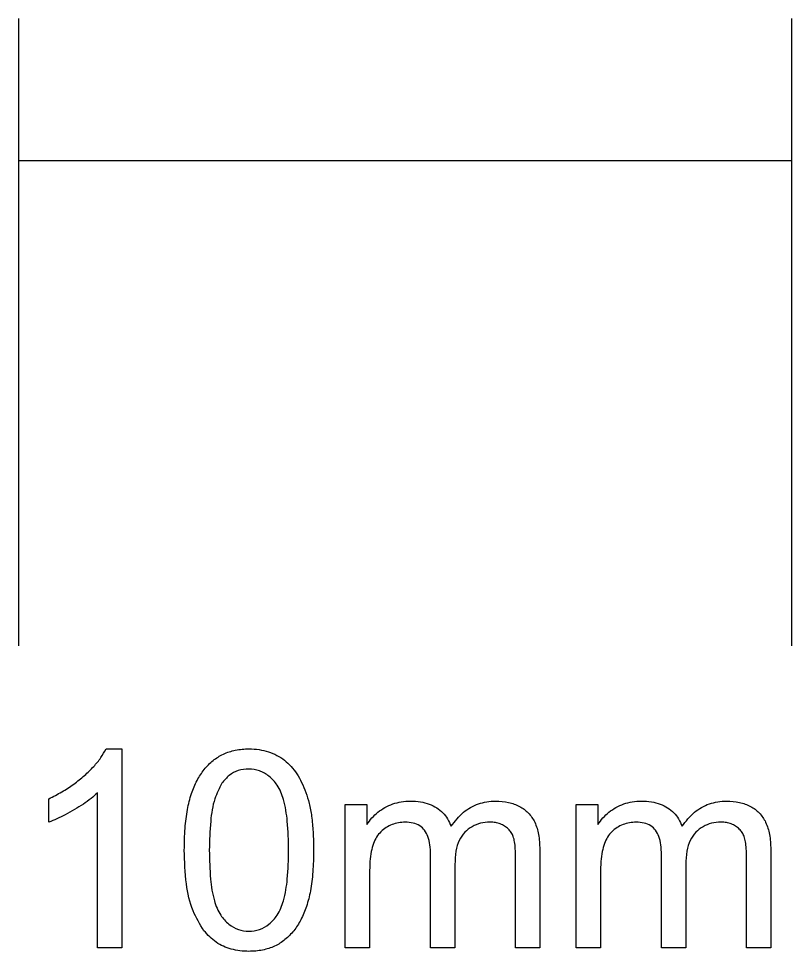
# Model space of a CAD drawing. Extents: x 23 to 811, y 43 to 575.
# Drawn here: x 64.19 to 90.97, y 230.19 to 262.53 of the extents above; entities that cross this region are included whole.
import ezdxf

# ---------------------------------------------------------------- set-up
doc = ezdxf.new("R2010")
doc.units = 0
doc.layers.add('Layer_1', color=7, linetype='CONTINUOUS')

msp = doc.modelspace()

# ---------------------------------------------------------------- linework, layer by layer
at = {"layer": 'Layer_1', "color": 7}
for points in [[(67.220854, 237.210904), (67.764603, 237.210904), (67.764603, 230.310904)], [(65.233354, 234.67028), (65.233354, 235.485904)], [(67.764603, 230.310904), (66.920854, 230.310904), (66.920854, 235.687464)], [(75.508354, 230.310904), (75.508354, 235.289024), (76.263041, 235.289024), (76.263041, 234.590592)], [(83.514603, 230.310904), (83.514603, 235.289024), (84.269291, 235.289024), (84.269291, 234.590592)], [(69.930229, 233.699968), (69.930229, 233.699968)], [(70.797416, 233.699968), (70.797416, 233.699968)], [(79.309916, 233.203088), (79.309916, 230.310904), (78.466166, 230.310904), (78.466166, 233.54528)], [(82.253666, 233.728088), (82.253666, 230.310904), (81.414603, 230.310904), (81.414603, 233.44684)], [(87.316166, 233.203088), (87.316166, 230.310904), (86.472416, 230.310904), (86.472416, 233.54528)], [(90.259918, 233.728088), (90.259918, 230.310904), (89.420854, 230.310904), (89.420854, 233.44684)], [(76.352103, 232.893712), (76.352103, 230.310904), (75.508354, 230.310904)], [(84.358354, 232.893712), (84.358354, 230.310904), (83.514603, 230.310904)]]:
    msp.add_lwpolyline(points, dxfattribs=at)
for points, knots in [([(64.188039, 262.527528), (64.188039, 257.426402), (64.188039, 250.445915), (64.188039, 243.196947), (64.188039, 241.049104), (64.188039, 240.780624)], [0, 0, 0, 0, 15.303377, 20.941463, 21.746904, 21.746904, 21.746904, 21.746904]), ([(90.973686, 262.527528), (90.973686, 257.426402), (90.973686, 250.445915), (90.973686, 243.196947), (90.973686, 241.049104), (90.973686, 240.780624)], [0, 0, 0, 0, 15.303377, 20.941463, 21.746904, 21.746904, 21.746904, 21.746904]), ([(64.188039, 257.615344), (70.471092, 257.615344), (79.068954, 257.615344), (87.997503, 257.615344), (90.642999, 257.615344), (90.973686, 257.615344)], [0, 0, 0, 0, 18.849159, 25.793585, 26.785646, 26.785646, 26.785646, 26.785646]), ([(65.233354, 235.485904), (65.385685, 235.562134), (65.684876, 235.711856), (66.098844, 235.983185), (66.467943, 236.279369), (66.782547, 236.587524), (67.040902, 236.89202), (67.163322, 237.108956), (67.220854, 237.210904)], [0, 0, 0, 0, 0.510667, 1.002991, 1.481605, 1.927983, 2.323319, 2.673826, 2.673826, 2.673826, 2.673826]), ([(69.930229, 233.699968), (69.934803, 233.953436), (69.943345, 234.42672), (70.024239, 235.084846), (70.160571, 235.644192), (70.356517, 236.113371), (70.606666, 236.50393), (70.913317, 236.819087), (71.280818, 237.050504), (71.708592, 237.185084), (72.13118, 237.221037), (72.51817, 237.196127), (72.846524, 237.122521), (73.143906, 236.997498), (73.409152, 236.824792), (73.642106, 236.607345), (73.840442, 236.344927), (74.008255, 236.041387), (74.149608, 235.698219), (74.269238, 235.30742), (74.354772, 234.84811), (74.402179, 234.304581), (74.417768, 233.659971), (74.396719, 232.977743), (74.318544, 232.322851), (74.183133, 231.764864), (73.988814, 231.295542), (73.739337, 230.904251), (73.433059, 230.587769), (73.064988, 230.354879), (72.635393, 230.219674), (72.122817, 230.175771), (71.565324, 230.2395), (71.008743, 230.480575), (70.743564, 230.763582), (70.609916, 230.906216)], [0, 0, 0, 0, 0.760143, 1.419368, 1.984972, 2.482059, 2.937767, 3.368486, 3.790826, 4.22689, 4.700629, 5.055138, 5.386982, 5.705232, 6.017707, 6.331681, 6.656383, 7.00033, 7.36944, 7.767988, 8.224333, 8.768189, 9.403051, 10.157988, 10.814017, 11.378287, 11.875111, 12.331048, 12.762508, 13.185987, 13.623778, 14.10013, 14.720309, 15.292264, 15.873428, 15.873428, 15.873428, 15.873428]), ([(70.797416, 233.699968), (70.804053, 233.365396), (70.815732, 232.77662), (70.928712, 232.011472), (71.146196, 231.466588), (71.453568, 231.13104), (71.794584, 230.92761), (72.170864, 230.867435), (72.547291, 230.927811), (72.888366, 231.132224), (73.195254, 231.469008), (73.413172, 232.0141), (73.523621, 232.778439), (73.556028, 233.701519), (73.523652, 234.625152), (73.413504, 235.391036), (73.195719, 235.936108), (72.886503, 236.270773), (72.542028, 236.473199), (72.165012, 236.53076), (71.799565, 236.479105), (71.467447, 236.307119), (71.313175, 236.118087), (71.233354, 236.02028)], [0, 0, 0, 0, 1.003312, 1.765615, 2.311179, 2.732916, 3.108412, 3.480582, 3.852792, 4.228678, 4.651379, 5.197654, 5.959186, 6.96016, 7.965805, 8.728879, 9.273733, 9.69521, 10.073035, 10.450295, 10.815869, 11.166053, 11.541504, 11.541504, 11.541504, 11.541504]), ([(71.233354, 236.02028), (71.143811, 235.844321), (70.934645, 235.433292), (70.82206, 234.634037), (70.806286, 234.036162), (70.797416, 233.699968)], [0, 0, 0, 0, 0.589074, 1.376042, 2.387094, 2.387094, 2.387094, 2.387094]), ([(66.920854, 235.687464), (66.847212, 235.621533), (66.69171, 235.482313), (66.422401, 235.290531), (66.123114, 235.103512), (65.814625, 234.93184), (65.519131, 234.783738), (65.325129, 234.706716), (65.233354, 234.67028)], [0, 0, 0, 0, 0.296335, 0.625746, 0.990118, 1.354783, 1.684612, 1.980724, 1.980724, 1.980724, 1.980724]), ([(76.263041, 234.590592), (76.318297, 234.668698), (76.428686, 234.824738), (76.641817, 235.021646), (76.883865, 235.186991), (77.156688, 235.312187), (77.457026, 235.38655), (77.781526, 235.409212), (78.108545, 235.387089), (78.417419, 235.312532), (78.681622, 235.183345), (78.8983, 235.006312), (79.071587, 234.787508), (79.142527, 234.616681), (79.178666, 234.529656)], [0, 0, 0, 0, 0.286358, 0.572083, 0.864757, 1.162972, 1.467468, 1.787698, 2.135249, 2.447136, 2.735034, 3.009528, 3.280662, 3.562222, 3.562222, 3.562222, 3.562222]), ([(79.178666, 234.529656), (79.312607, 234.702036), (79.567971, 235.030683), (80.116827, 235.341597), (80.669117, 235.421593), (81.157325, 235.376759), (81.553565, 235.241103), (81.874162, 235.003955), (82.102957, 234.662251), (82.234042, 234.223832), (82.246772, 233.902227), (82.253666, 233.728088)], [0, 0, 0, 0, 0.649913, 1.239081, 1.83863, 2.296629, 2.700182, 3.079819, 3.471104, 3.912646, 4.434057, 4.434057, 4.434057, 4.434057]), ([(84.269291, 234.590592), (84.324547, 234.668698), (84.434937, 234.824739), (84.648067, 235.021646), (84.890115, 235.18699), (85.162938, 235.312187), (85.463276, 235.38655), (85.787776, 235.409212), (86.114795, 235.387089), (86.423669, 235.312532), (86.687873, 235.183346), (86.90455, 235.006312), (87.077837, 234.787508), (87.148777, 234.616681), (87.184916, 234.529656)], [0, 0, 0, 0, 0.286358, 0.572083, 0.864757, 1.162972, 1.467468, 1.787697, 2.135249, 2.447135, 2.735034, 3.009528, 3.280662, 3.562222, 3.562222, 3.562222, 3.562222]), ([(87.184916, 234.529656), (87.318858, 234.702036), (87.574222, 235.030683), (88.123077, 235.341597), (88.675367, 235.421593), (89.163575, 235.376759), (89.559814, 235.241103), (89.880411, 235.003955), (90.109206, 234.662251), (90.240292, 234.223832), (90.253024, 233.902228), (90.259918, 233.728088)], [0, 0, 0, 0, 0.649913, 1.239081, 1.83863, 2.296628, 2.700181, 3.079817, 3.471102, 3.912645, 4.434056, 4.434056, 4.434056, 4.434056]), ([(78.466166, 233.54528), (78.46264, 233.66029), (78.456152, 233.871957), (78.38905, 234.160008), (78.275425, 234.392199), (78.097048, 234.561231), (77.857187, 234.654509), (77.602366, 234.67783), (77.353485, 234.657161), (77.130023, 234.593067), (76.922096, 234.489176), (76.736384, 234.345025), (76.58742, 234.156676), (76.474983, 233.924995), (76.401828, 233.638556), (76.358826, 233.289135), (76.354473, 233.033096), (76.352103, 232.893712)], [0, 0, 0, 0, 0.344507, 0.634036, 0.88098, 1.109436, 1.353186, 1.638236, 1.870684, 2.098937, 2.331165, 2.564254, 2.798272, 3.045059, 3.331243, 3.681065, 4.099047, 4.099047, 4.099047, 4.099047]), ([(81.414603, 233.44684), (81.413255, 233.548924), (81.41083, 233.732542), (81.385634, 233.976921), (81.342522, 234.168409), (81.268119, 234.317944), (81.165925, 234.440167), (81.035929, 234.540091), (80.88337, 234.615911), (80.711178, 234.661398), (80.47991, 234.677753), (80.201209, 234.647308), (79.899615, 234.527013), (79.638875, 234.328054), (79.439057, 234.034413), (79.326834, 233.64543), (79.315884, 233.359136), (79.309916, 233.203088)], [0, 0, 0, 0, 0.306123, 0.550624, 0.736254, 0.891497, 1.046842, 1.210145, 1.37995, 1.554679, 1.740706, 2.07319, 2.386262, 2.70353, 3.042969, 3.43315, 3.900624, 3.900624, 3.900624, 3.900624]), ([(86.472416, 233.54528), (86.46889, 233.66029), (86.462402, 233.871957), (86.3953, 234.160008), (86.281674, 234.392199), (86.103298, 234.561231), (85.863437, 234.654509), (85.608615, 234.67783), (85.359735, 234.657161), (85.136273, 234.593067), (84.928346, 234.489176), (84.742634, 234.345025), (84.59367, 234.156676), (84.481233, 233.924995), (84.408079, 233.638556), (84.365077, 233.289135), (84.360723, 233.033096), (84.358354, 232.893712)], [0, 0, 0, 0, 0.344507, 0.634036, 0.88098, 1.109436, 1.353186, 1.638237, 1.870684, 2.098937, 2.331165, 2.564254, 2.798272, 3.045058, 3.331243, 3.681064, 4.099047, 4.099047, 4.099047, 4.099047]), ([(89.420854, 233.44684), (89.419505, 233.548924), (89.41708, 233.732542), (89.391885, 233.976921), (89.348772, 234.16841), (89.274369, 234.317945), (89.172175, 234.440167), (89.042179, 234.540091), (88.889619, 234.615911), (88.717428, 234.661398), (88.48616, 234.677753), (88.207459, 234.647308), (87.905864, 234.527013), (87.645125, 234.328054), (87.445307, 234.034413), (87.333084, 233.64543), (87.322134, 233.359136), (87.316166, 233.203088)], [0, 0, 0, 0, 0.306123, 0.550624, 0.736254, 0.891497, 1.046843, 1.210146, 1.379951, 1.554679, 1.740706, 2.073191, 2.386262, 2.703531, 3.042969, 3.43315, 3.900624, 3.900624, 3.900624, 3.900624]), ([(70.609916, 230.906216), (70.471156, 231.131211), (70.163635, 231.629849), (69.967082, 232.600442), (69.943312, 233.309632), (69.930229, 233.699968)], [0, 0, 0, 0, 0.788026, 1.74644, 2.91971, 2.91971, 2.91971, 2.91971])]:
    msp.add_open_spline(points, degree=3, knots=knots, dxfattribs=at)

doc.saveas('drawing.dxf')
